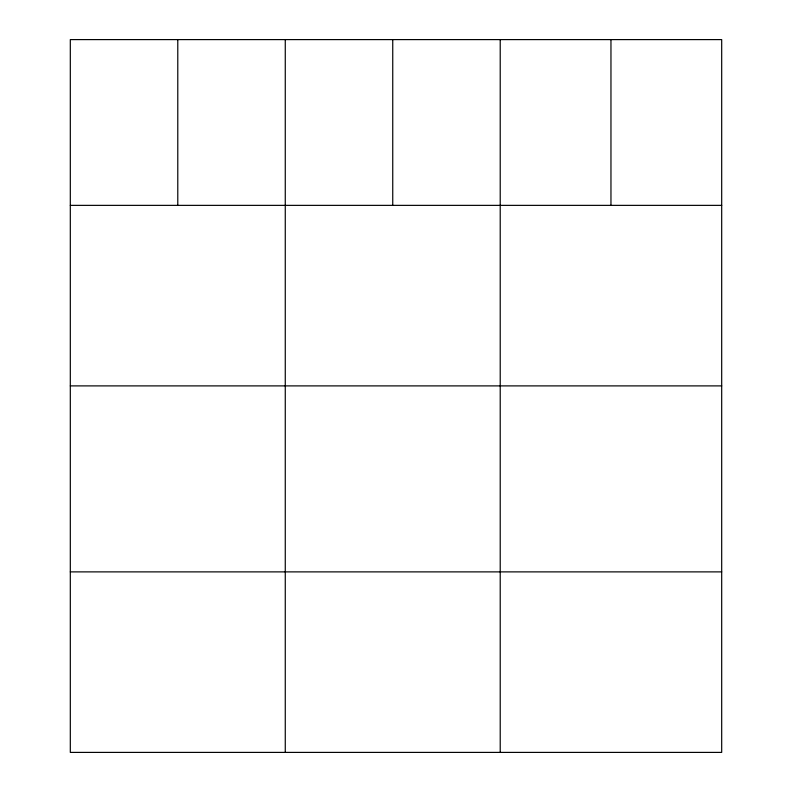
<?xml version="1.0" encoding="UTF-8"?>
<svg xmlns="http://www.w3.org/2000/svg" width="792" height="792" viewBox="0 0 792 792"><rect width="100%" height="100%" fill="white"/><g stroke="black" fill="none" stroke-linecap="round" stroke-linejoin="round"><path stroke-width="1.19" d="M721.69 205.366L721.69 752.4L70.31 752.4L70.31 39.6L721.69 39.6L721.69 205.366L70.31 205.366M70.31 385.892L721.69 385.892M70.31 571.883L721.69 571.883M610.959 39.6L610.959 205.366M500.217 39.6L500.217 752.4M392.743 39.6L392.743 205.366M285.268 39.6L285.268 752.4M177.784 39.6L177.784 205.366"/></g></svg>
